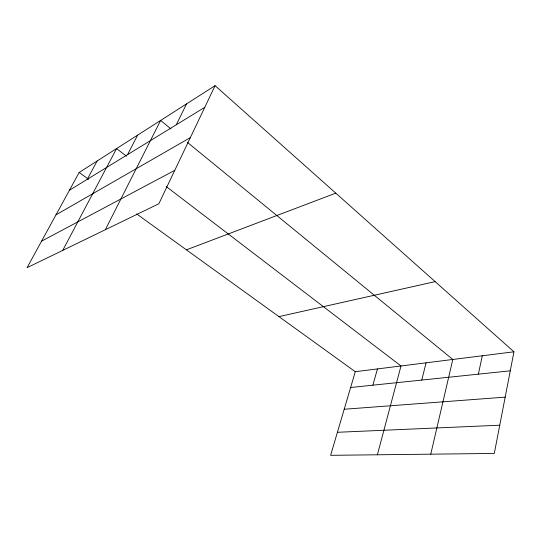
<?xml version="1.0" encoding="UTF-8"?>
<svg xmlns="http://www.w3.org/2000/svg" width="541" height="541" viewBox="0 0 541 541"><rect width="100%" height="100%" fill="white"/><g stroke="black" fill="none" stroke-linecap="round" stroke-linejoin="round"><path stroke-width="0.81" d="M513.95 351.799L494.291 453.439L330.619 455.326L355.281 371.701L513.95 351.799L215.075 85.674L79.182 172.464L27.05 267.7L158.858 203.754L215.075 85.674M478.359 374.162L482.295 355.768M430.758 454.17L452.81 359.467L187.227 142.222M421.757 380.08L426.071 362.822M377.381 454.785L400.996 365.966L166.222 186.544M372.877 385.185L377.449 368.915M176.251 124.795L186.53 103.906M105.346 229.715L160.609 120.46L170.997 128.954M127.534 154.652L137.644 135.128M62.736 250.388L116.558 148.592L126.486 156.18M87.263 179.321L97.13 161.002M69.451 190.236L204.769 107.328M55.98 214.851L190.358 137.597M41.576 241.164L174.763 170.341M186.408 249.841L335.778 193.151M278.953 316.62L435.14 281.631M350.615 387.505L510.271 370.828M344.204 409.246L505.179 397.135M337.408 432.293L499.749 425.206M79.182 172.464L88.67 179.308M136.65 213.932L355.281 371.701"/></g></svg>
